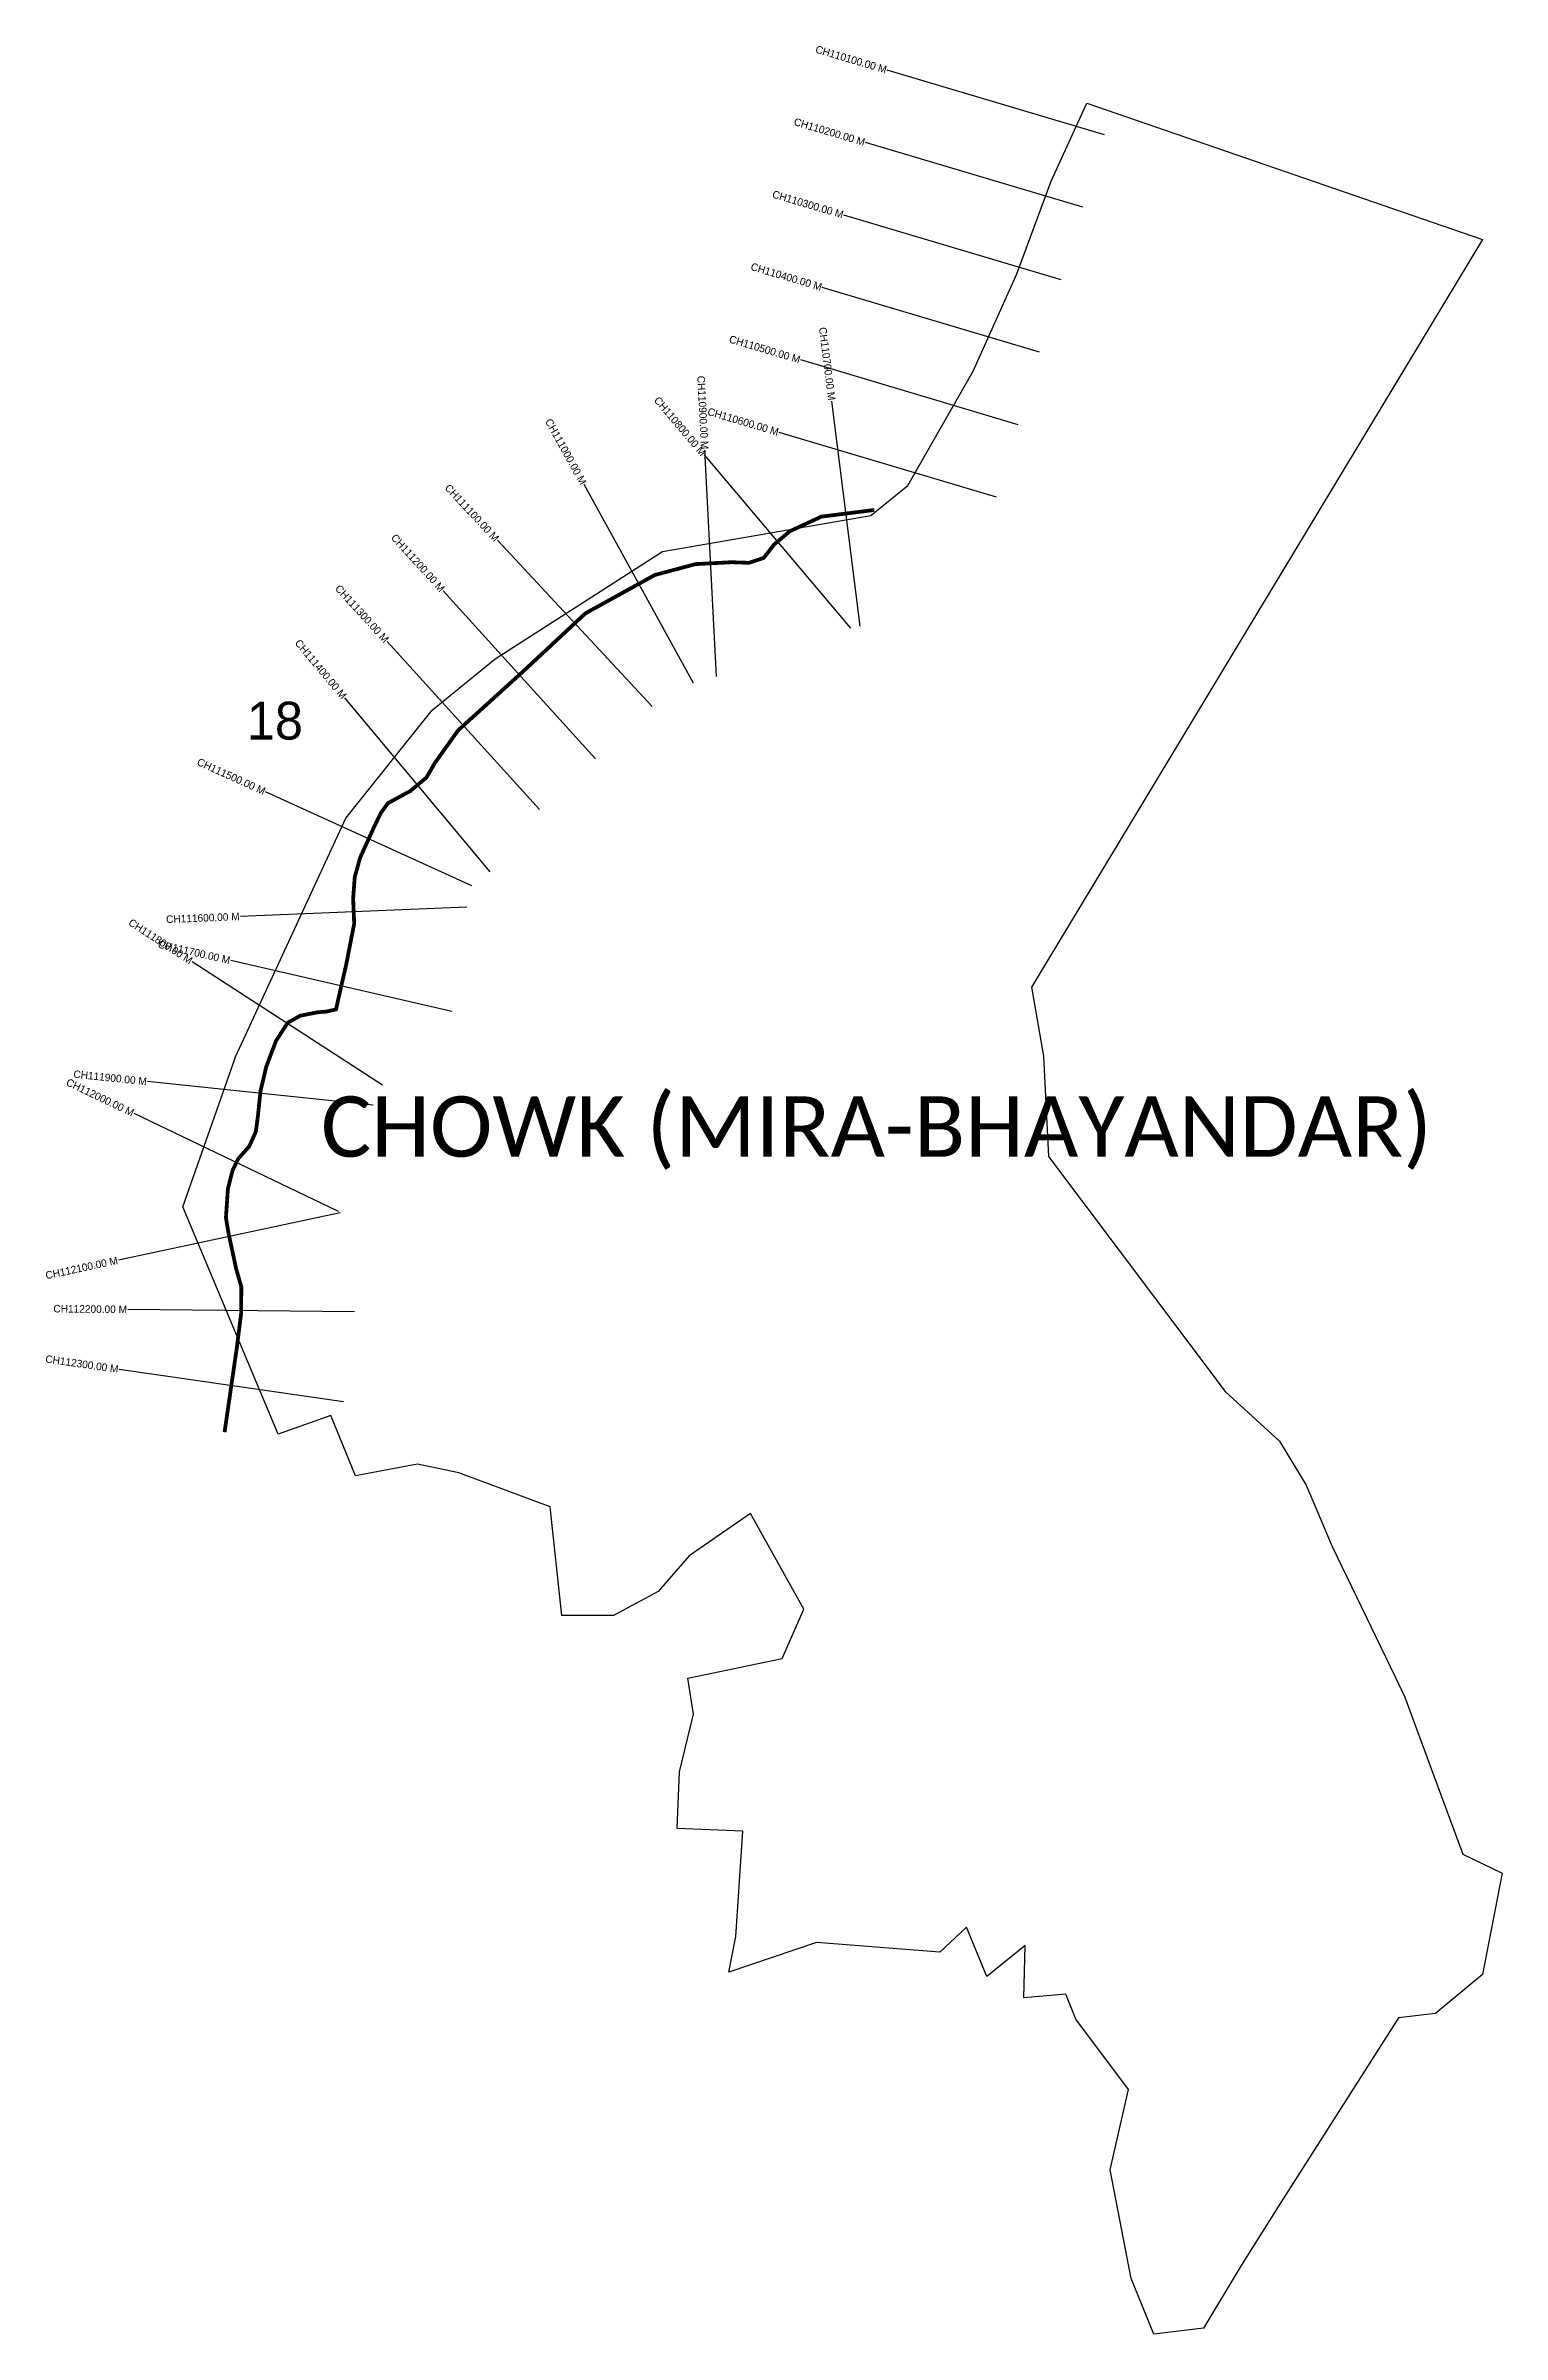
# Model space of a CAD drawing. Header units: metres. Extents: x 266956 to 268884, y 2134208 to 2137235.
import ezdxf
from ezdxf.enums import TextEntityAlignment as Align

# ---------------------------------------------------------------- set-up
doc = ezdxf.new("R2010")
doc.units = ezdxf.units.M
for name, color, linetype in [('CS', 134, 'Continuous'), ('CSMark', 6, 'Continuous'), ('UNPROTECTED', 10, 'Continuous'), ('VILLAGE NAME', 250, 'Continuous')]:
    doc.layers.add(name, color=color, linetype=linetype)

msp = doc.modelspace()

# ---------------------------------------------------------------- linework, layer by layer
at = {"color": 6}
msp.add_lwpolyline([(267137.7, 2135699.1), (267202.1, 2135882.1), (267207.5, 2135897.2), (267245.5, 2135979.5), (267353.6, 2136213.1), (267467.8, 2136356), (267551.3, 2136423.7), (267772.5, 2136565.9), (268048.2, 2136613.5), (268097.3, 2136653), (268183.8, 2136804.3), (268241.2, 2136932.9), (268286.9, 2137055.5), (268333.8, 2137158.8), (268857.3, 2136978.2), (268260.8, 2135989.3), (268276.7, 2135898.4), (268283.1, 2135765.7), (268517.2, 2135454.8), (268588.8, 2135389), (268624.2, 2135330.9), (268658.4, 2135249.5), (268741.8, 2135077.2), (268754.9, 2135050.3), (268793.1, 2134946.6), (268831.3, 2134842.8), (268883.6, 2134817.7), (268857.6, 2134683.7), (268795.2, 2134631.9), (268746.3, 2134626.2), (268590.5, 2134382.3), (268538, 2134298.7), (268488.3, 2134215.9), (268422.7, 2134207.9), (268392.6, 2134281.5), (268364.8, 2134425.4), (268389.2, 2134531.7), (268319.3, 2134624.7), (268306.4, 2134657.7), (268250.7, 2134652.7), (268252.6, 2134721.9), (268201.8, 2134681.2), (268174.7, 2134746.3), (268139.6, 2134713), (267976.5, 2134725.8), (267860.2, 2134686.5), (267869.6, 2134734.1), (267878.9, 2134873), (267792.1, 2134876.8), (267795.1, 2134951.6), (267813.7, 2135028.1), (267806.2, 2135075.7), (267930.8, 2135101.5), (267959.5, 2135166.8), (267889.1, 2135293.2), (267807.8, 2135237.3), (267766.8, 2135190.4), (267707.5, 2135158.5), (267639.5, 2135158.3), (267624.1, 2135302), (267503, 2135347.2), (267448.2, 2135358.5), (267366.4, 2135343.1), (267333.9, 2135422.8), (267263.9, 2135398.4), (267137.7, 2135699.1), (267137.7, 2135699.1)], dxfattribs=at)
at = {"layer": 'CS'}
for p, q in [((268357.2, 2137116.7), (268069.7, 2137202.4)), ((268328.7, 2137020.9), (268041.2, 2137106.6)), ((268300.1, 2136925), (268012.6, 2137010.7)), ((268271.5, 2136829.2), (267984, 2136914.9)), ((268243, 2136733.4), (267955.5, 2136819.1)), ((268034.3, 2136467.1), (267996.7, 2136764.7)), ((268214.4, 2136637.5), (267926.9, 2136723.2)), ((268021.9, 2136464.5), (267828, 2136693.4)), ((267844, 2136400.3), (267828.6, 2136699.9)), ((267813.7, 2136391.6), (267668.7, 2136654.2)), ((267758.7, 2136360.9), (267554.2, 2136580.5)), ((267684, 2136291.5), (267482.4, 2136513.7)), ((267609.9, 2136224.3), (267408.3, 2136446.5)), ((267544.7, 2136141.8), (267352.3, 2136372)), ((267520.3, 2136123.6), (267247.2, 2136247.7)), ((267513.8, 2136095.2), (267214, 2136083.1)), ((267401.9, 2135859.8), (267150.2, 2136023)), ((267493.7, 2135957.3), (267201.3, 2136024.6)), ((267389.5, 2135833.5), (267091.1, 2135864.6)), ((267343.9, 2135692.6), (267073.3, 2135822.2)), ((267346, 2135691), (267052.6, 2135628.6)), ((267365, 2135560.2), (267065, 2135563.3)), ((267350.5, 2135441.2), (267053.6, 2135484))]:
    msp.add_line(p, q, dxfattribs=at)
at = {"layer": 'UNPROTECTED', "const_width": 5, "flags": 128}
msp.add_lwpolyline([(268052.8, 2136620.6), (267982.8, 2136611.8), (267941, 2136592.5), (267920.1, 2136574.8), (267906.4, 2136557.1), (267887.1, 2136550.7), (267863.8, 2136551.5), (267816.3, 2136549), (267762.4, 2136534.6), (267670.6, 2136483.9), (267588.6, 2136407.5), (267502.2, 2136329.2), (267471.7, 2136286.5), (267460.1, 2136266.6), (267439, 2136249), (267409.2, 2136232.8), (267399.9, 2136219.9), (267390.4, 2136200.2), (267372.4, 2136160.6), (267365.4, 2136135.3), (267363.2, 2136106.6), (267364.6, 2136073.4), (267353.7, 2136017.8), (267343.5, 2135973.5), (267340.6, 2135960.1), (267328.4, 2135957.2), (267315.7, 2135956.2), (267293.3, 2135951.7), (267276.7, 2135942.5), (267261.3, 2135918.7), (267248.3, 2135884.5), (267240.6, 2135851.7), (267237.4, 2135820.7), (267234.5, 2135798.2), (267225.6, 2135778.8), (267210.9, 2135762.2), (267203.6, 2135746.8), (267197.5, 2135722.9), (267194.9, 2135684.3), (267198.1, 2135665.3), (267208.3, 2135617.4), (267215.3, 2135592.9), (267215, 2135557.7), (267209.3, 2135512.6), (267193.1, 2135400.9)], dxfattribs=at)

# ---------------------------------------------------------------- texts
at = {"insert": (267222.5, 2136367), "char_height": 50, "attachment_point": 1}
msp.add_mtext_dynamic_manual_height_columns('18', width=70.183, gutter_width=1, heights=[0], dxfattribs=at)
at = {"layer": 'CSMark'}
for s, rotation, p in [('CH110100.00 M', 343.4004, (268068.8, 2137202.7)), ('CH110200.00 M', 343.4004, (268040.2, 2137106.8)), ('CH110300.00 M', 343.4004, (268011.6, 2137011)), ('CH110400.00 M', 343.4004, (267983.1, 2136915.2)), ('CH110700.00 M', 277.1882, (267996.6, 2136765.7)), ('CH110500.00 M', 343.4004, (267954.5, 2136819.3)), ('CH110900.00 M', 272.9414, (267828.5, 2136700.9)), ('CH110800.00 M', 310.2747, (267827.3, 2136694.1)), ('CH111000.00 M', 298.9035, (267668.2, 2136655.1)), ('CH110600.00 M', 343.4004, (267925.9, 2136723.5)), ('CH111100.00 M', 312.9524, (267553.6, 2136581.2)), ('CH111200.00 M', 312.2192, (267481.7, 2136514.5)), ('CH111300.00 M', 312.2192, (267407.7, 2136447.3)), ('CH111400.00 M', 309.8866, (267351.6, 2136372.7)), ('CH111500.00 M', 335.5557, (267246.3, 2136248.1)), ('CH111800.00 M', 327.0321, (267149.3, 2136023.6)), ('CH111600.00 M', 2.3049, (267213, 2136083.1)), ('CH111700.00 M', 347.0445, (267200.3, 2136024.8)), ('CH112000.00 M', 334.4018, (267072.4, 2135822.7)), ('CH111900.00 M', 354.0624, (267090.1, 2135864.7)), ('CH112100.00 M', 12.021, (267051.6, 2135628.3)), ('CH112200.00 M', 359.4057, (267064, 2135563.3)), ('CH112300.00 M', 351.7938, (267052.6, 2135484.2))]:
    msp.add_text(s, height=10, rotation=rotation, dxfattribs=at).set_placement(p, align=Align.MIDDLE_RIGHT)
at = {"layer": 'VILLAGE NAME', "insert": (267320.7, 2135845.1), "char_height": 80, "attachment_point": 1}
msp.add_mtext_dynamic_manual_height_columns('{\\fCalibri|b0|i0|c0|p34;CHOWK (MIRA-BHAYANDAR)}', width=1449.11, gutter_width=643.2, heights=[0], dxfattribs=at)

doc.saveas('drawing.dxf')
